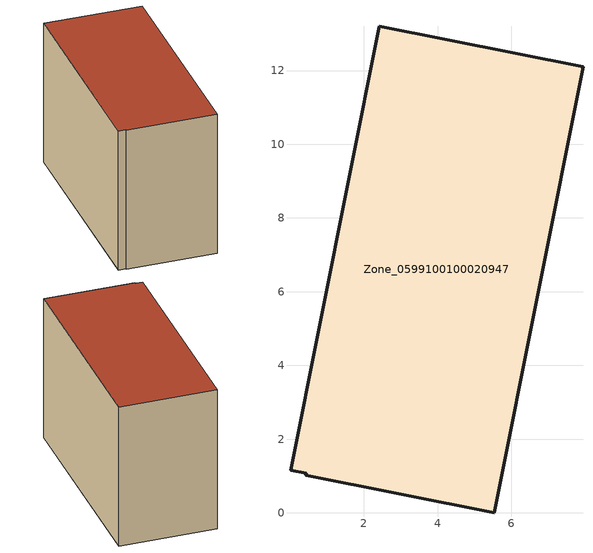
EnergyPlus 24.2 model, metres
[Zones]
Zone_0599100100020947
 floor ground (C_G): 0.01,1.16 2.41,13.21 7.94,12.1 5.53,0 0.42,1.02 0.43,1.08 z0
 wall outside (C_F): 7.94,12.1 2.41,13.21 0.01,1.16 0.43,1.08 0.42,1.02 5.53,0 7.94,12.1 z0:8.67
 roof outside (C_R): 2.41,13.21 0.01,1.16 0.43,1.08 0.42,1.02 5.53,0 7.94,12.1 z8.67
[BUILDING]
Pand.0599100100020947: North Axis=0; Terrain=City; Loads Convergence Tolerance Value=0.04; Temperature Convergence Tolerance Value=0.4; Solar Distribution=FullExterior; Maximum Number of Warmup Days=25; Minimum Number of Warmup Days=1
[Site:Location]
Rotterdam.The.Hague.AP_ZH_NLD Design_Conditions: Latitude=51.96; Longitude=4.45; Time Zone=1; Elevation=-4.5
[SITE:GROUNDTEMPERATURE:BUILDINGSURFACE]
18, 18, 18, 18, 18, 18, 18, 18, 18, 18, 18, 18
[MATERIAL] Thermal Absorptance=0.9; Solar Absorptance=0.7; Visible Absorptance=0.7
Name | Roughness | Thickness | Conductivity | Density | Specific Heat
G.TC.2015-2018 | MediumSmooth | 0.15 | 0.0428571 | 540 | 1210
F.TC.2015-2018 | Rough | 0.3 | 0.0666667 | 1920 | 840
R.TC.2015-2018 | MediumRough | 0.2 | 0.0333333 | 1500 | 1000
[CONSTRUCTION]
C_G: G.TC.2015-2018
C_F: F.TC.2015-2018
C_R: R.TC.2015-2018
[ZONE]
Zone_0599100100020947: Type=1; Multiplier=1; Ceiling Height=Autocalculate; Volume=Autocalculate; Floor Area=autocalculate; Part of Total Floor Area=Yes
[ZONEINFILTRATION:DESIGNFLOWRATE]
Infil_Zone_0599100100020947: Zone or ZoneList or Space or SpaceList=Zone_0599100100020947; Schedule=AlwaysOn; Design Flow Rate Calculation Method=Flow/Area; Flow Rate per Floor Area=0.0015; Constant Term Coefficient=1; Temperature Term Coefficient=0; Velocity Term Coefficient=0; Velocity Squared Term Coefficient=0
[HVACTEMPLATE:ZONE:IDEALLOADSAIRSYSTEM]
Zone_0599100100020947: Maximum Heating Supply Air Temperature=50; Minimum Cooling Supply Air Temperature=13; Maximum Heating Supply Air Humidity Ratio=0.0156; Minimum Cooling Supply Air Humidity Ratio=0.0077; Heating Limit=NoLimit; Cooling Limit=NoLimit; Dehumidification Control Type=ConstantSensibleHeatRatio; Cooling Sensible Heat Ratio=0.7; Dehumidification Setpoint=60; Humidification Control Type=None; Humidification Setpoint=30; Outdoor Air Method=None; Outdoor Air Flow Rate per Person=0.00944; Outdoor Air Flow Rate per Zone Floor Area=0; Outdoor Air Flow Rate per Zone=0; Demand Controlled Ventilation Type=None; Outdoor Air Economizer Type=NoEconomizer; Heat Recovery Type=None; Sensible Heat Recovery Effectiveness=0.7; Latent Heat Recovery Effectiveness=0.65
[ZONECONTROL:THERMOSTAT]
ThermostatControl_Zone_0599100100020947: Zone or ZoneList=Zone_0599100100020947; Control Type Schedule=DualSetpointControlType; Control 1=Thermostat_Zone_0599100100020947; Temperature Difference Between Cutout And Setpoint=0
[THERMOSTATSETPOINT:DUALSETPOINT]
Thermostat_Zone_0599100100020947: Heating Setpoint Temperature Schedule=HeatingSetpoint_Zone_0599100100020947; Cooling Setpoint Temperature Schedule=CoolingSetpoint_Zone_0599100100020947
[SCHEDULE:COMPACT]
HeatingSetpoint_Zone_0599100100020947: Through: 12/31, For: AllDays, Until: 24:00, 21
CoolingSetpoint_Zone_0599100100020947: Through: 12/31, For: AllDays, Until: 24:00, 24
DualSetpointControlType: Through: 12/31, For: AllDays, Until: 24:00, 4
AlwaysOn: Through: 12/31, For: AllDays, Until: 24:00, 1
